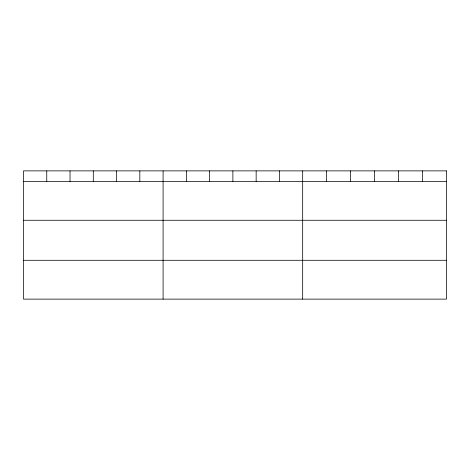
<?xml version="1.0" encoding="UTF-8"?>
<svg xmlns="http://www.w3.org/2000/svg" width="470" height="470" viewBox="0 0 470 470"><rect width="100%" height="100%" fill="white"/><g stroke="black" fill="none" stroke-linecap="round" stroke-linejoin="round"><path stroke-width="0.7" d="M23.5 181.438L446.5 181.438M23.5 220.271L446.5 220.271M23.5 260.286L446.5 260.286M422.53 170.874L422.53 181.438M398.56 170.874L398.56 181.438M374.59 170.874L374.59 181.438M350.62 170.874L350.62 181.438M326.65 170.874L326.65 181.438M302.68 170.874L302.68 299.126M279.415 170.874L279.415 181.438M256.15 170.874L256.15 181.438M232.885 170.874L232.885 181.438M209.62 170.874L209.62 181.438M186.355 170.874L186.355 181.438M163.09 170.874L163.09 299.126M139.825 170.874L139.825 181.438M116.56 170.874L116.56 181.438M93.295 170.874L93.295 181.438M70.03 170.874L70.03 181.438M46.765 170.874L46.765 181.438M446.5 170.874L23.5 170.874L23.5 299.126L446.5 299.126L446.5 170.874"/></g></svg>
